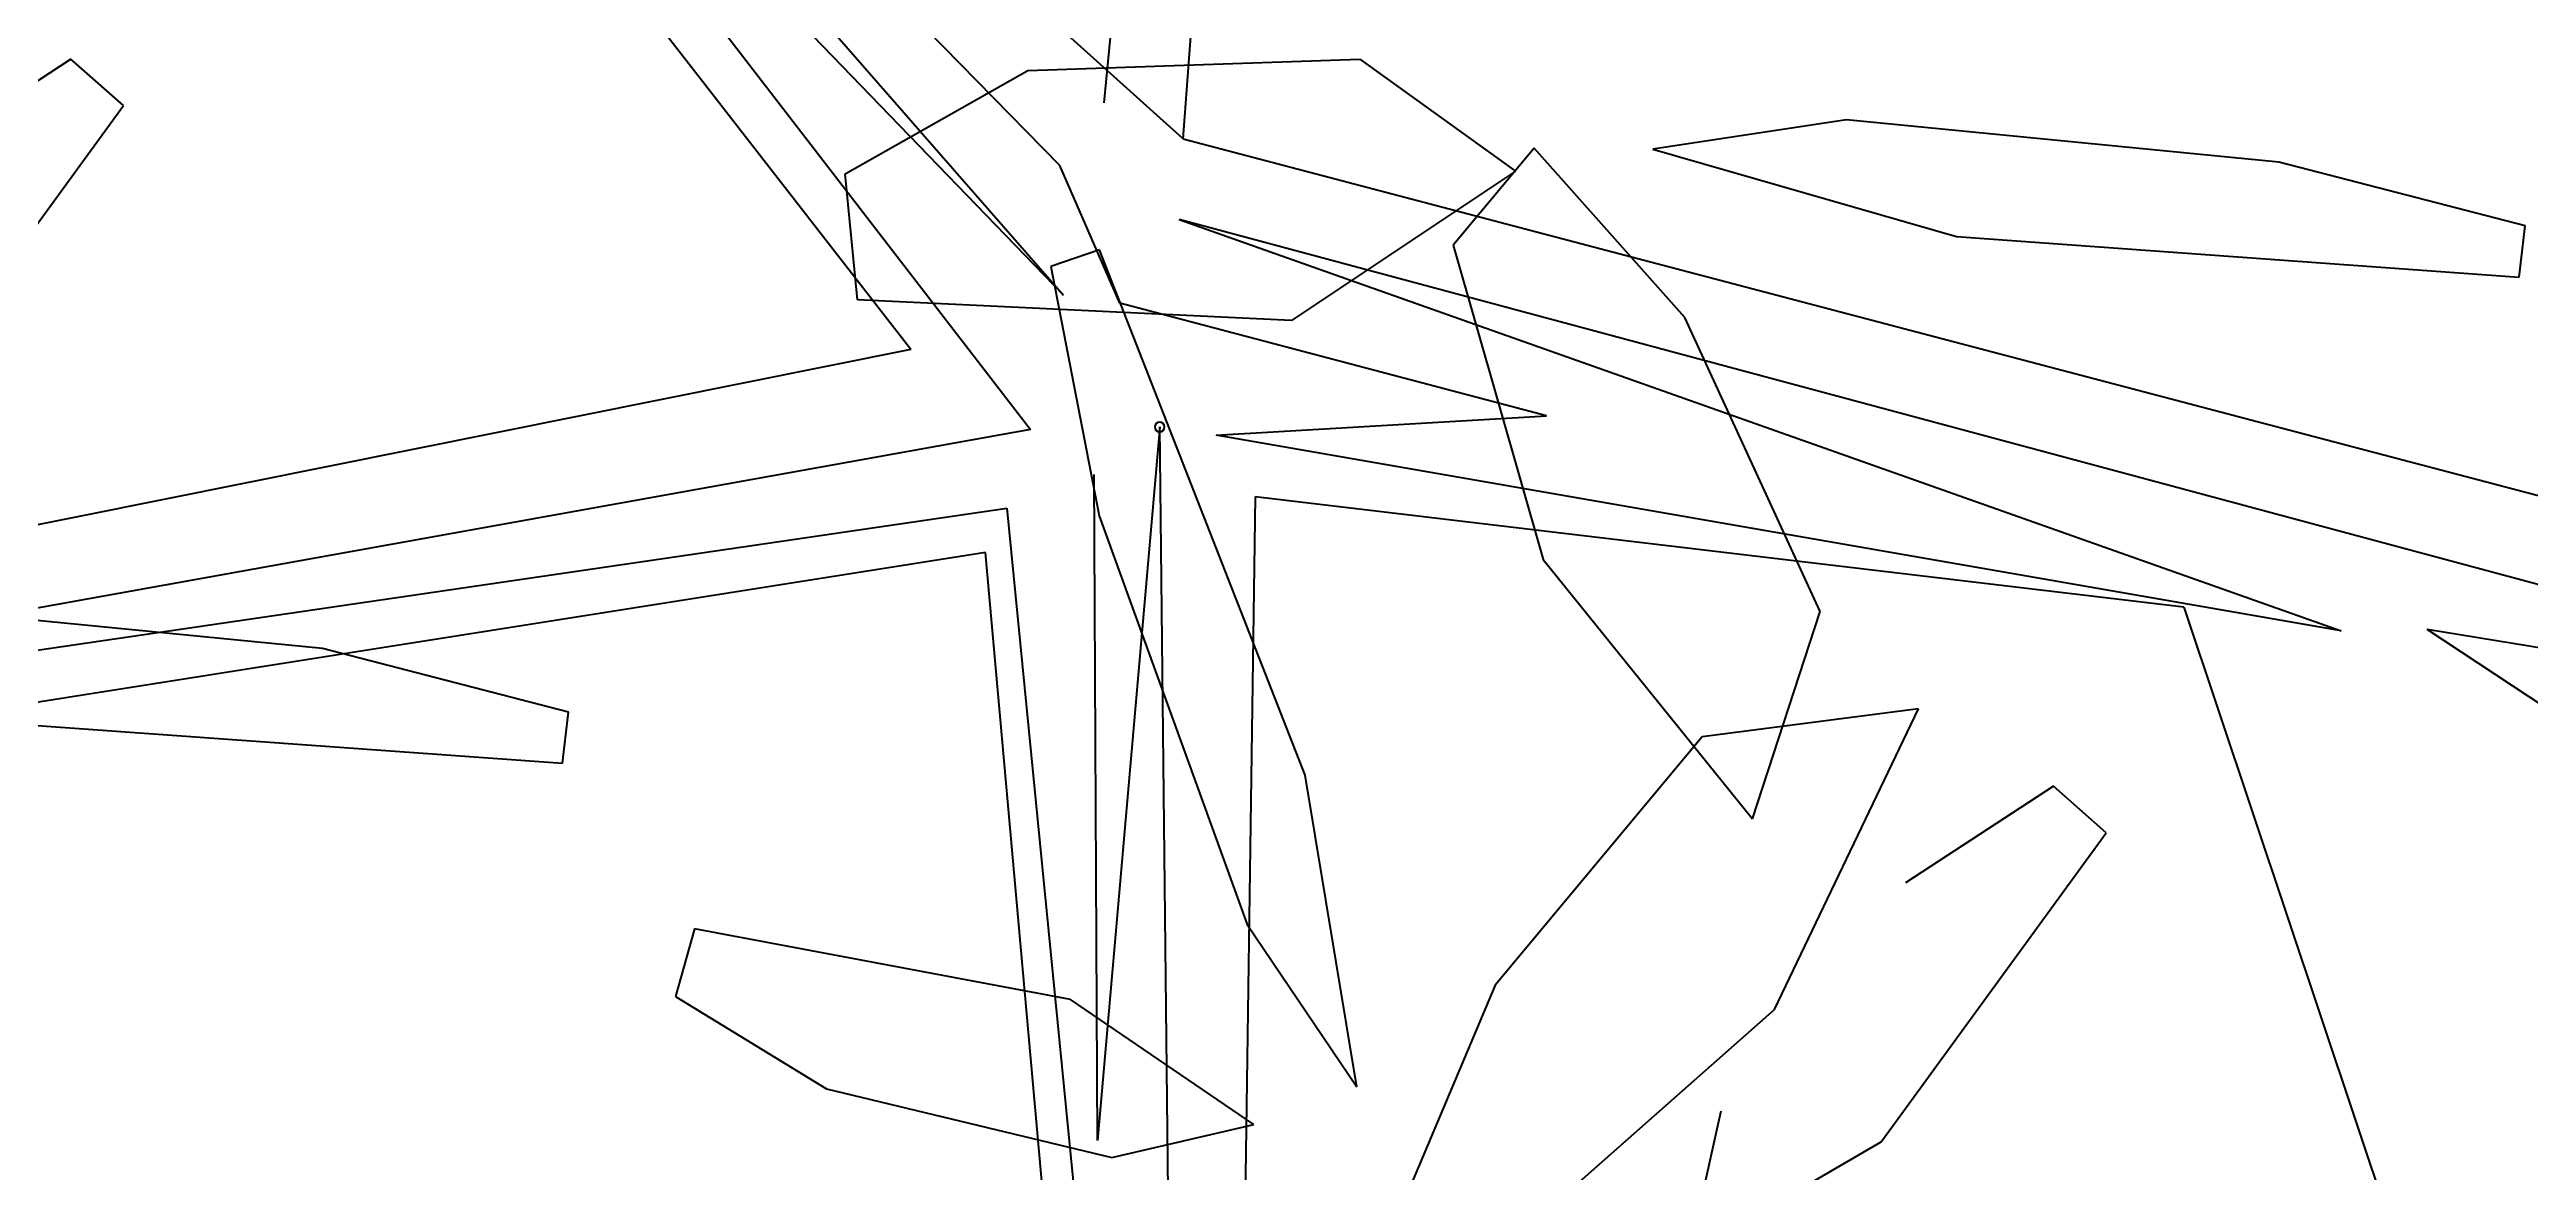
# Model space of a CAD drawing. Header units: metres. Extents: x 1097510 to 2158594, y 877039 to 1751652.
# Drawn here: x 1097827.801 to 1097828.464, y 877153.981 to 877154.281 of the extents above; entities that cross this region are included whole.
import ezdxf

# ---------------------------------------------------------------- set-up
doc = ezdxf.new("R2010")
doc.units = ezdxf.units.M
doc.layers.add('DWGAUTOCAD.COM', color=7, linetype='Continuous')
doc.styles.get("Standard").update_dxf_attribs({"font": 'simplex.shx'})

# ---------------------------------------------------------------- blocks, each defined once
blk = doc.blocks.new('A$C173E365C')
at = {"color": 44}
for p, q in [((2.865, 3.0377), (2.7991, 3.9055)), ((2.9052, 3.056), (2.8237, 3.8989)), ((3.0037, 2.9303), (3.5963, 3.6931)), ((2.865, 3.0377), (3.5814, 3.6826)), ((3.4415, 3.5481), (2.9259, 2.958)), ((2.9277, 3.0241), (3.4415, 3.5481)), ((2.9259, 2.958), (3.2693, 3.3136)), ((3.2693, 3.3136), (2.9427, 2.8896)), ((2.865, 3.0377), (1.7703, 2.7497)), ((2.8972, 2.9539), (2.9277, 3.0241)), ((1.8398, 2.7206), (2.867, 2.9966)), ((2.867, 2.9966), (2.2751, 2.787)), ((2.6799, 2.8966), (2.8972, 2.9539)), ((3.0037, 2.9303), (4.1173, 2.7069)), ((2.8482, 2.8868), (2.6799, 2.8966)), ((2.8664, 1.9512), (2.8769, 2.8909)), ((2.8769, 2.8909), (2.9086, 2.5275)), ((2.9427, 2.8896), (4.0849, 2.6843)), ((2.2751, 2.787), (2.8482, 2.8868)), ((2.9086, 2.5275), (2.9103, 2.8667)), ((2.3552, 2.7991), (2.8282, 2.8553)), ((2.8282, 2.8553), (2.8474, 1.5037)), ((2.9548, 2.8495), (2.8664, 1.9512)), ((4.0849, 2.6843), (2.9548, 2.8495)), ((2.8474, 1.5037), (2.9656, 2.8269)), ((2.9656, 2.8269), (4.089, 2.6497)), ((2.3552, 2.7991), (1.9394, 1.5574)), ((0.6043, 1.7104), (2.2312, 2.7878)), ((1.7499, 2.7082), (2.2312, 2.7878))]:
    blk.add_line(p, q, dxfattribs=at)
at = {"color": 62}
for p, q in [((2.775, 3.0782), (2.6956, 3.0212)), ((2.944, 3.0725), (2.775, 3.0782)), ((3.0371, 3.0198), (2.944, 3.0725)), ((2.3067, 3.0258), (2.527, 3.0473)), ((2.527, 3.0473), (2.6257, 3.0325)), ((2.6257, 3.0325), (2.471, 2.9879)), ((2.6093, 2.9466), (2.6861, 3.033)), ((2.6861, 3.033), (2.7274, 2.9836)), ((2.1813, 2.9933), (2.3067, 3.0258)), ((2.6956, 3.0212), (2.8098, 2.9452)), ((3.0308, 2.9556), (3.0371, 3.0198)), ((2.1844, 2.9673), (2.1813, 2.9933)), ((2.471, 2.9879), (2.1844, 2.9673)), ((2.7274, 2.9836), (2.6816, 2.8234)), ((2.8028, 2.7135), (2.9075, 2.9812)), ((2.9075, 2.9812), (2.9323, 2.9727)), ((2.9323, 2.9727), (2.9077, 2.8456)), ((2.8098, 2.9452), (3.0308, 2.9556)), ((2.5405, 2.7969), (2.6093, 2.9466)), ((2.9077, 2.8456), (2.8323, 2.6374)), ((2.6816, 2.8234), (2.5749, 2.6913)), ((2.5749, 2.6913), (2.5405, 2.7969)), ((3.3034, 2.7781), (3.5238, 2.7996)), ((3.178, 2.7456), (3.3034, 2.7781)), ((2.4903, 2.7473), (2.6005, 2.733)), ((2.5637, 2.5942), (2.4903, 2.7473)), ((3.1811, 2.7196), (3.178, 2.7456)), ((3.4678, 2.7402), (3.1811, 2.7196)), ((2.6005, 2.733), (2.706, 2.6065)), ((2.7765, 2.5547), (2.8028, 2.7135)), ((2.3947, 2.6842), (2.4216, 2.7079)), ((2.4216, 2.7079), (2.4969, 2.6587)), ((2.5094, 2.5268), (2.3947, 2.6842)), ((2.8323, 2.6374), (2.7765, 2.5547)), ((2.9223, 2.5993), (3.1138, 2.6352)), ((3.1138, 2.6352), (3.1235, 2.6007)), ((2.706, 2.6065), (2.751, 2.4999)), ((3.1235, 2.6007), (3.0467, 2.5538)), ((2.6886, 2.4839), (2.5637, 2.5942)), ((2.8289, 2.5355), (2.9223, 2.5993)), ((3.0467, 2.5538), (2.9012, 2.5188)), ((2.5911, 2.5424), (2.6071, 2.47)), ((2.6071, 2.47), (2.5094, 2.5268)), ((2.9012, 2.5188), (2.8289, 2.5355))]:
    blk.add_line(p, q, dxfattribs=at)
at = {"color": 64}
for p, q in [((3.4047, 3.0547), (3.4316, 3.0783)), ((3.4316, 3.0783), (3.5069, 3.0291)), ((3.5194, 2.8973), (3.4047, 3.0547))]:
    blk.add_line(p, q, dxfattribs=at)
blk.add_circle((2.8769, 2.8909), 0.00244)
at = {"text_generation_flag": 4}
for s in ['P. de Arq. Enrique Guerrero Hernández.', 'P. de Arq. Adrian A. Romero Arguelles.', 'P. de Arq. Francisco Espitia Ramos.', 'P. de Arq. Hugo Suárez Ramírez.']:
    blk.add_text(s, height=1.6e-15, rotation=35.2754, dxfattribs=at).set_placement((2.8769, 2.8909))

msp = doc.modelspace()

# ---------------------------------------------------------------- block references
at = {"layer": 'DWGAUTOCAD.COM', "xscale": -0.5259259971580432, "yscale": 0.5259259971580432, "zscale": 0.5259259971580432}
msp.add_blockref('A$C173E365C', (1097829.61122, 877152.65919), dxfattribs=at)

doc.saveas('drawing.dxf')
